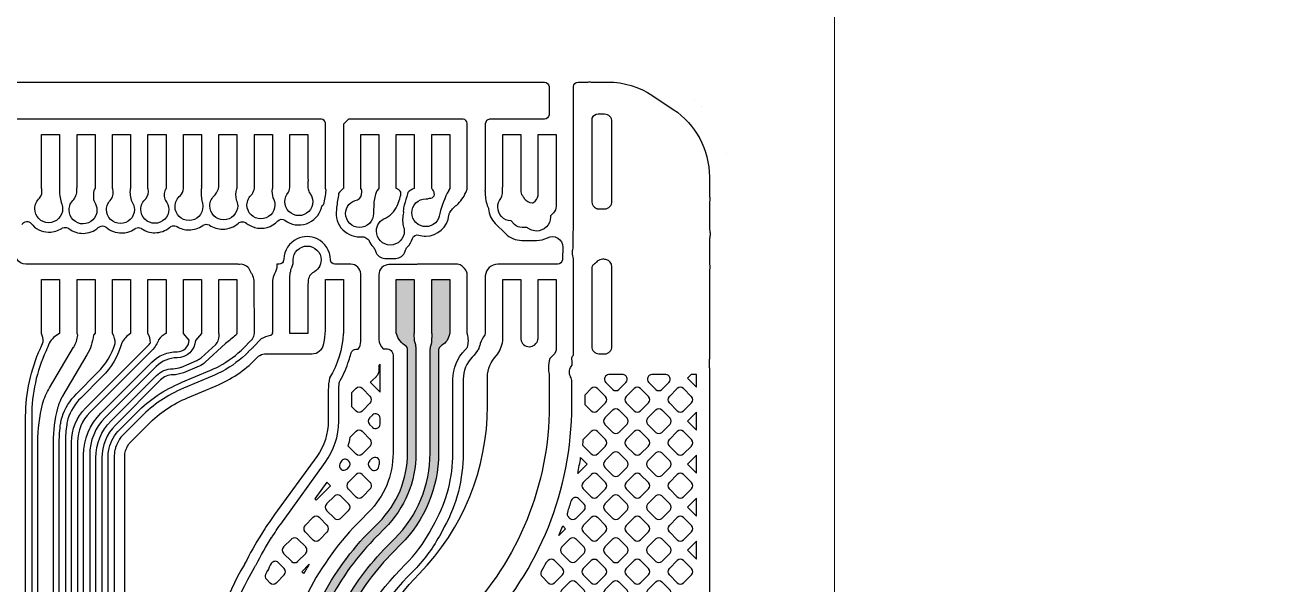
# Model space of a CAD drawing. Extents: x 3807 to 4077, y -466 to -276.
# Drawn here: x 3960.48 to 3972.73, y -310.5 to -304.98 of the extents above; entities that cross this region are included whole.
import ezdxf

# ---------------------------------------------------------------- set-up
doc = ezdxf.new("R2010")
doc.units = 0
doc.layers.add('gbr-dxf', color=7, linetype='Continuous')
doc.layers.add('gbr-outline-dxf', color=2, linetype='Continuous')
doc.layers.add('備註', color=1, linetype='Continuous', lineweight=9)
pattern_1 = [(0, (35.01403, -7.54149), (0, 0.06985), [0.0508, -0.01905]), (90, (35.01403, -7.54149), (-0.06985, 4e-18), [0.0508, -0.01905])]

msp = doc.modelspace()

# ---------------------------------------------------------------- hatches: boundary and pattern name
at = {"layer": '備註', "linetype": 'Continuous'}
h = msp.add_hatch(dxfattribs=at)
h.set_pattern_fill('ANGLE', color=4, scale=0.01, style=0)
h.set_pattern_definition(pattern_1)
h.paths.add_polyline_path([(3954.219, -409.179), (3954.219, -409.179), (3954.041, -409.179), (3954.041, -408.647), (3954.041, -408.646), (3954.142, -408.56), (3954.161, -408.463, -0.011884), (3954.162, -408.462, 0.047835), (3954.17, -408.372), (3954.17, -408.371), (3954.17, -407.389, -0.013493), (3954.17, -407.387, 0.16023), (3953.878, -406.499, -0.011743), (3953.877, -406.497, -0.160569), (3953.568, -405.558, -0.013355), (3953.568, -405.556), (3953.568, -396.039), (3953.568, -396.037, -0.198875), (3956.906, -387.979), (3956.906, -387.979), (3956.906, -387.979), (3956.906, -387.979), (3962.115, -382.77), (3962.115, -382.77), (3962.115, -382.77, 0.081468), (3964.124, -379.973, 0.107635), (3965.232, -374.891), (3965.231, -374.889), (3965.231, -371.493, -0.005329), (3965.231, -371.468, -0.01598), (3965.231, -371.466), (3965.231, -328.716, 0.02287), (3965.207, -328.198, -0.010413), (3965.207, -328.197, 0.017003), (3965.203, -328.164, -0.010657), (3965.203, -328.162, -0.003258), (3965.202, -328.155, -0.030586), (3965.2, -328.15, -0.043208), (3965.195, -328.098, -0.014798), (3965.195, -328.095, 0.022961), (3965.192, -328.051, -0.010581), (3965.192, -328.049, 0.133259), (3964.081, -325.291, -0.011775), (3964.08, -325.29, -0.163384), (3962.913, -321.814), (3962.913, -321.814), (3962.913, -312.404), (3962.913, -312.403, -0.129716), (3963.358, -310.719, -0.010688), (3963.358, -310.718, 0.009413), (3963.398, -310.645, -0.008282), (3963.398, -310.644, -0.077139), (3963.895, -309.965), (3963.895, -309.965), (3963.965, -309.895, -0.024653), (3963.968, -309.892, 0.19899), (3964.252, -309.207), (3964.252, -309.205), (3964.252, -308.182, -0.013626), (3964.252, -308.18, 0.15526), (3964.243, -308.154, -0.047374), (3964.239, -308.152, -0.192505), (3964.143, -308.028), (3964.141, -308.028), (3964.141, -307.495), (3964.319, -307.495), (3964.319, -308.028), (3964.315, -308.028, 0.020922), (3964.315, -308.051), (3964.315, -308.053, 0.077712), (3964.329, -308.137, -0.085172), (3964.33, -308.145, -0.063907), (3964.335, -308.177, -0.01602), (3964.335, -308.18), (3964.335, -309.207, -0.010618), (3964.335, -309.208, -0.197688), (3964.029, -309.948, -0.026109), (3964.026, -309.951), (3963.954, -310.023), (3963.953, -310.024, 0.077044), (3963.472, -310.681, -0.00837), (3963.472, -310.682, -0.009676), (3963.43, -310.76, -0.010876), (3963.429, -310.761, 0.129497), (3962.996, -312.402), (3962.996, -312.403), (3962.996, -321.814, 0.163308), (3964.146, -325.238, -0.011598), (3964.147, -325.24, -0.133268), (3965.274, -328.038, -0.010737), (3965.274, -328.04, -0.024929), (3965.278, -328.096, -0.015908), (3965.278, -328.099, 0.033744), (3965.281, -328.128, -0.058086), (3965.283, -328.138, 0.004537), (3965.284, -328.147, -0.010536), (3965.285, -328.149, -0.017065), (3965.29, -328.187, -0.011298), (3965.29, -328.189, -0.022937), (3965.314, -328.716), (3965.314, -328.716), (3965.314, -371.468, -0.015825), (3965.314, -371.471, 0.004854), (3965.314, -371.491), (3965.314, -371.493), (3965.314, -374.888), (3965.315, -374.889, -0.10765), (3964.2, -380.006, -0.014988), (3964.199, -380.009, -0.081493), (3962.173, -382.829), (3962.173, -382.829), (3962.173, -382.829), (3956.964, -388.038, 0.19891), (3953.651, -396.039), (3953.651, -396.04), (3953.651, -405.558, -0.01346), (3953.651, -405.56, 0.159945), (3953.943, -406.447, -0.011483), (3953.944, -406.448, -0.160175), (3954.253, -407.385, -0.013717), (3954.253, -407.387), (3954.253, -408.372, -0.010663), (3954.253, -408.374, -0.048065), (3954.243, -408.479, -0.012301), (3954.243, -408.481), (3954.223, -408.578, -0.008453), (3954.223, -408.579), (3954.219, -409.179)])
h = msp.add_hatch(dxfattribs=at)
h.set_pattern_fill('ANGLE', color=4, scale=0.01, style=0)
h.set_pattern_definition(pattern_1)
h.paths.add_polyline_path([(3964.558, -308.194), (3964.558, -309.207, -0.016305), (3964.558, -309.209, -0.198398), (3964.184, -310.109), (3964.184, -310.109), (3964.112, -310.181), (3964.112, -310.182, 0.077062), (3963.671, -310.784, -0.008577), (3963.671, -310.785, -0.009589), (3963.625, -310.869), (3963.624, -310.87, 0.129718), (3963.22, -312.403, -0.013487), (3963.22, -312.405), (3963.22, -321.814), (3963.219, -321.815, 0.163227), (3964.324, -325.103, -0.011714), (3964.325, -325.105, -0.133288), (3965.496, -328.012, -0.011579), (3965.497, -328.014, -0.022888), (3965.502, -328.086, -0.047003), (3965.503, -328.093, 0.014638), (3965.506, -328.113, -0.015724), (3965.506, -328.115, -0.01582), (3965.512, -328.165, -0.017779), (3965.513, -328.168, -0.022951), (3965.538, -328.716, -0.01598), (3965.538, -328.719), (3965.538, -371.463, -0.019686), (3965.538, -371.467, -0.017758), (3965.538, -371.469, 0.005313), (3965.538, -371.487, -0.018449), (3965.538, -371.49), (3965.538, -374.888), (3965.538, -374.889, -0.107714), (3964.402, -380.103, -0.014366), (3964.401, -380.105, -0.081576), (3962.332, -382.987), (3962.332, -382.987), (3962.332, -382.987), (3957.123, -388.196), (3957.122, -388.197, 0.198894), (3953.874, -396.039), (3953.874, -396.04), (3953.874, -405.558, -0.013447), (3953.874, -405.56, 0.159762), (3954.122, -406.314, -0.011483), (3954.123, -406.315, -0.160219), (3954.477, -407.385, -0.013731), (3954.477, -407.387), (3954.477, -408.541), (3954.569, -408.646), (3954.569, -408.647), (3954.569, -409.179), (3954.391, -409.179), (3954.391, -408.647), (3954.391, -408.646), (3954.394, -408.588), (3954.394, -407.389, -0.013465), (3954.394, -407.387, 0.16027), (3954.058, -406.366, -0.011743), (3954.056, -406.364, -0.160496), (3953.791, -405.558, -0.013355), (3953.791, -405.556), (3953.791, -396.039), (3953.791, -396.037, -0.198861), (3957.064, -388.138), (3957.064, -388.138), (3962.273, -382.929), (3962.273, -382.929), (3962.273, -382.928, 0.081551), (3964.326, -380.069, 0.107699), (3965.455, -374.891), (3965.455, -374.889), (3965.455, -371.488, -0.014064), (3965.455, -371.486, -0.003369), (3965.455, -371.474, -0.030125), (3965.455, -371.469), (3965.455, -328.716, -0.016022), (3965.455, -328.714, 0.022735), (3965.43, -328.178, -0.015857), (3965.43, -328.176, 0.017511), (3965.424, -328.126, -0.019536), (3965.423, -328.123, -0.009196), (3965.421, -328.108, -0.08322), (3965.419, -328.095, 0.024776), (3965.414, -328.025, -0.009807), (3965.414, -328.023, 0.133281), (3964.259, -325.156, -0.011696), (3964.258, -325.155, -0.163374), (3963.136, -321.814), (3963.137, -321.812), (3963.137, -312.403, -0.013556), (3963.137, -312.401, -0.12949), (3963.551, -310.83), (3963.552, -310.829, 0.009593), (3963.596, -310.747), (3963.597, -310.747, -0.077165), (3964.053, -310.123), (3964.053, -310.123), (3964.125, -310.05), (3964.126, -310.05, 0.1989), (3964.475, -309.207, -0.01598), (3964.475, -309.204), (3964.475, -308.194, -0.043357), (3964.477, -308.172, -0.11098), (3964.479, -308.16, 0.10686), (3964.493, -308.072, -0.135663), (3964.496, -308.058, 0.032048), (3964.494, -308.031), (3964.491, -308.028), (3964.491, -308.027), (3964.491, -307.495), (3964.669, -307.495), (3964.669, -308.027), (3964.669, -308.028), (3964.665, -308.031, -0.241105), (3964.591, -308.142, -0.020161), (3964.584, -308.15), (3964.584, -308.15), (3964.571, -308.162), (3964.571, -308.162, 0.199548), (3964.558, -308.194)])

# ---------------------------------------------------------------- linework, layer by layer
at = {"layer": 'gbr-dxf', "linetype": 'Continuous'}
for points in [[(3957.903, -305.546), (3965.604, -305.546, -0.35684), (3965.649, -305.591), (3965.649, -305.869, -0.35684), (3965.604, -305.914), (3965.065, -305.914, -0.062202), (3965.062, -305.914, 0.390546), (3965.019, -305.957, -0.049243), (3965.019, -305.959), (3965.019, -306.065), (3965.019, -306.065), (3965.019, -306.598), (3965.018, -306.598, -0.005543), (3965.016, -306.62, -0.070971), (3965.017, -306.626, 0.074932), (3965.038, -306.765, -0.138437), (3965.05, -306.789), (3965.05, -306.796, 0.180319), (3965.117, -306.942), (3965.217, -307.041, 0.198845), (3965.379, -307.109), (3965.525, -307.109, 0.122441), (3965.633, -307.082, -0.571004), (3965.783, -307.174), (3965.78, -307.292), (3965.78, -307.299, -0.35684), (3965.735, -307.344), (3965.144, -307.344), (3965.143, -307.344, 0.388736), (3965.019, -307.458), (3965.019, -307.495), (3965.019, -307.495), (3965.019, -308.027), (3965.019, -308.028), (3965.018, -308.029, -0.11859), (3965.014, -308.041, 0.053043), (3964.97, -308.126, -0.030429), (3964.958, -308.161, 0.008296), (3964.954, -308.175, -0.165586), (3964.944, -308.19, -0.073186), (3964.891, -308.261), (3964.891, -308.261), (3964.891, -308.261, 0.19731), (3964.801, -308.477, -0.011554), (3964.801, -308.479), (3964.801, -309.207, -0.014004), (3964.801, -309.21), (3964.801, -309.21, -0.125435), (3964.615, -309.936), (3964.614, -309.937), (3964.566, -310.025, -0.009234), (3964.566, -310.026, -0.071124), (3964.301, -310.378), (3964.301, -310.378), (3964.301, -310.378, 0.19892), (3963.463, -312.404, -0.012229)], [(3964.98, -310.961, 0.19336), (3965.873, -308.739), (3965.873, -308.508), (3965.873, -308.506, 0.103232), (3965.861, -308.453, -0.009592), (3965.86, -308.451, -0.302702), (3965.877, -308.339), (3965.877, -308.296), (3965.876, -308.296, -0.319661), (3965.891, -308.24), (3965.891, -308.028), (3965.891, -308.028), (3965.891, -307.495), (3965.891, -307.495), (3965.891, -307.289, -0.110131), (3965.878, -307.231, -0.083783), (3965.885, -307.186), (3965.891, -306.842, -0.009205), (3965.891, -306.841), (3965.891, -306.598), (3965.891, -306.598), (3965.891, -306.065), (3965.891, -306.065), (3965.891, -305.829, -0.051357), (3965.889, -305.819), (3965.889, -305.591, -0.35684), (3965.934, -305.546), (3966.032, -305.546, -0.028344), (3966.047, -305.545, -0.028348), (3966.063, -305.546), (3966.228, -305.546, -0.148015), (3966.671, -305.681), (3966.874, -305.816, -0.25066), (3967.23, -306.481), (3967.23, -306.667, -0.06174), (3967.234, -306.701, -0.061726), (3967.23, -306.734), (3967.23, -307.002, -0.081363), (3967.237, -307.046, -0.08135), (3967.23, -307.09), (3967.23, -307.338, -0.061362), (3967.234, -307.371, -0.061355), (3967.23, -307.405), (3967.23, -308.278, -0.046734), (3967.227, -308.296), (3967.227, -308.296), (3967.227, -308.348, -0.081267), (3967.23, -308.369), (3967.23, -315.575, -0.089093)], [(3960.451, -306.951, -0.556737), (3960.537, -306.941, 0.219527), (3960.71, -307.027), (3960.717, -307.027, 0.144212), (3960.841, -306.99), (3960.845, -306.987, -0.020277), (3960.849, -306.985), (3960.864, -306.981, -0.110287), (3960.886, -306.981), (3960.904, -306.987, -0.028302), (3960.909, -306.99), (3960.913, -306.993, 0.161729), (3961.051, -307.039, 0.180717), (3961.201, -306.982), (3961.205, -306.979, -0.038005), (3961.212, -306.975), (3961.229, -306.968, -0.136107), (3961.256, -306.968), (3961.273, -306.975, -0.034669), (3961.279, -306.978), (3961.279, -306.979, 0.180316), (3961.43, -307.035, 0.070147), (3961.493, -307.026, 0.080728), (3961.56, -306.994), (3961.564, -306.991, -0.010067), (3961.566, -306.991, -0.016517), (3961.568, -306.989), (3961.585, -306.984, -0.110226), (3961.607, -306.984), (3961.623, -306.989, -0.018692), (3961.627, -306.991), (3961.629, -306.993, 0.150982), (3961.759, -307.033), (3961.759, -307.033, 0.173984), (3961.905, -306.98), (3961.909, -306.977, -0.03416), (3961.915, -306.973), (3961.934, -306.966, -0.114175), (3961.957, -306.965), (3961.971, -306.969, -0.01276), (3961.973, -306.97), (3961.978, -306.973, 0.134609), (3962.095, -307.005, 0.159643), (3962.231, -306.961), (3962.234, -306.959, -0.021472), (3962.237, -306.957), (3962.255, -306.951, -0.113398), (3962.277, -306.95), (3962.294, -306.956, -0.018638), (3962.297, -306.957), (3962.298, -306.958, 0.151321), (3962.428, -306.998), (3962.428, -306.998, 0.186776), (3962.583, -306.938), (3962.584, -306.937, -0.037793), (3962.591, -306.933), (3962.609, -306.926, -0.132623), (3962.635, -306.926), (3962.651, -306.932, -0.008466), (3962.653, -306.932, -0.026555), (3962.657, -306.935), (3962.661, -306.938, 0.097579), (3962.74, -306.979, -0.006938), (3962.742, -306.98, 0.281392), (3962.973, -306.916, -0.384483), (3963.041, -306.91, 0.53158), (3963.402, -306.786), (3963.403, -306.781, -0.184491), (3963.427, -306.754, 0.015528), (3963.449, -306.615, 0.026338), (3963.441, -306.598), (3963.441, -306.598), (3963.441, -306.065), (3963.441, -306.065), (3963.441, -305.95, 0.318371), (3963.403, -305.912), (3957.9, -305.912, -0.359758)], [(3962.219, -306.574), (3962.219, -306.597), (3962.219, -306.598), (3962.217, -306.6, 0.045425), (3962.223, -306.722, -0.099169), (3962.233, -306.775, -0.414225), (3962.096, -306.913, -0.414225), (3961.958, -306.775, -0.233401), (3962.012, -306.666, 0.168242), (3962.041, -306.598), (3962.041, -306.598), (3962.041, -306.597), (3962.041, -306.065), (3962.219, -306.065), (3962.219, -306.57)], [(3962.19, -312.401, -0.131348), (3962.743, -310.336, 0.004959), (3962.756, -310.311), (3962.757, -310.31, -0.022428), (3962.911, -310.04), (3962.912, -310.04), (3962.918, -310.03, -0.010288), (3962.919, -310.028, -0.013388), (3963.024, -309.875, -0.023791), (3963.028, -309.871), (3963.439, -309.301, -0.007393), (3963.44, -309.3, 0.155756), (3963.573, -308.893, -0.028709), (3963.573, -308.885), (3963.573, -308.585), (3963.573, -308.585, -0.037639), (3963.579, -308.515, -0.096046), (3963.587, -308.492, 0.052294), (3963.673, -308.294), (3963.673, -308.294), (3963.673, -308.293, 0.016324), (3963.692, -308.228, -0.145421), (3963.71, -308.197, -0.190665), (3963.753, -308.18), (3963.766, -308.18, 0.158508), (3963.791, -308.106), (3963.791, -308.028), (3963.791, -308.028), (3963.791, -307.495), (3963.791, -307.495), (3963.791, -307.439, 0.395458), (3963.693, -307.343), (3963.536, -307.343, -0.350772), (3963.491, -307.299, 0.285542), (3963.361, -307.094, 0.225943), (3963.163, -307.093, 0.280845), (3963.031, -307.293), (3963.031, -307.298, -0.054937), (3963.028, -307.309, 0.007557), (3963.024, -307.319, -0.234764), (3962.986, -307.343), (3962.963, -307.343, -0.026966), (3962.964, -307.357, -0.157904), (3962.938, -307.438, 0.074865), (3962.919, -307.504), (3962.919, -308.017)], [(3961.299, -321.877), (3961.299, -309.226), (3961.299, -309.225, -0.059358), (3961.307, -309.16, -0.01189), (3961.308, -309.159, -0.135862), (3961.412, -308.974), (3961.412, -308.974), (3961.58, -308.806), (3961.58, -308.806, -0.096538), (3962.015, -308.513, -0.01434), (3962.017, -308.512), (3962.302, -308.392, -0.012411), (3962.303, -308.391, 0.015336), (3962.383, -308.355), (3962.384, -308.355, 0.002088), (3962.394, -308.349, -0.011004), (3962.395, -308.348, 0.072287), (3962.638, -308.167), (3962.638, -308.167), (3962.704, -308.101, -0.023164), (3962.723, -308.08, 0.098226), (3962.741, -308.028), (3962.741, -308.028), (3962.741, -307.782, -0.078316), (3962.738, -307.754), (3962.738, -307.504, 0.067273), (3962.721, -307.445, -0.103209), (3962.694, -307.395, 0.288775), (3962.594, -307.345, -0.131568), (3962.58, -307.343), (3960.485, -307.343, -0.565225), (3960.395, -307.193, 0.014646)], [(3963.361, -312.402, -0.198725), (3964.229, -310.307), (3964.229, -310.307), (3964.23, -310.307, 0.070886), (3964.476, -309.979, -0.00818), (3964.476, -309.978), (3964.525, -309.889, -0.007588), (3964.525, -309.888, 0.125979), (3964.699, -309.208, -0.014467), (3964.7, -309.205), (3964.7, -308.481, -0.01206), (3964.699, -308.479, -0.199107), (3964.82, -308.189), (3964.82, -308.189), (3964.82, -308.189, 0.044916), (3964.843, -308.161, 0.07037), (3964.852, -308.099, -0.020373), (3964.852, -308.097, 0.071997), (3964.844, -308.033, -0.026988), (3964.844, -308.03), (3964.841, -308.028), (3964.841, -308.027), (3964.841, -307.495), (3964.841, -307.495), (3964.841, -307.45), (3964.841, -307.448, 0.1877), (3964.816, -307.389, -0.006379), (3964.815, -307.387), (3964.792, -307.364, 0.179129), (3964.744, -307.344), (3964.351, -307.344, -0.10263), (3964.339, -307.347), (3964.07, -307.347, -0.013874), (3964.069, -307.347, 0.414228), (3963.969, -307.447, -0.018102), (3963.969, -307.448), (3963.969, -307.495), (3963.969, -307.495), (3963.969, -308.028), (3963.969, -308.028), (3963.969, -308.086, 0.212189), (3964.012, -308.178), (3964.043, -308.178, -0.422485), (3964.109, -308.242), (3964.109, -309.205), (3964.109, -309.207, -0.198915), (3963.867, -309.791), (3963.866, -309.791), (3963.866, -309.791, 0.009561), (3963.861, -309.796, -0.008005), (3963.86, -309.797), (3963.794, -309.864), (3963.794, -309.864, 0.07711), (3963.271, -310.578, -0.02107)], [(3960.484, -320.977), (3960.484, -308.845), (3960.484, -308.844, -0.107504), (3960.63, -308.174, -0.010305), (3960.63, -308.173, 0.022597), (3960.656, -308.109, 0.12907), (3960.641, -308.028), (3960.641, -308.028), (3960.641, -308.028), (3960.641, -307.495), (3960.819, -307.495), (3960.819, -308.028), (3960.818, -308.028, 0.147077), (3960.716, -308.121, -0.024913), (3960.685, -308.197, -0.009985), (3960.685, -308.198, 0.10745), (3960.544, -308.843), (3960.544, -308.844), (3960.544, -320.977)], [(3960.604, -320.977), (3960.604, -309.099), (3960.604, -309.099, -0.063204), (3960.652, -308.724, -0.010589), (3960.652, -308.721, -0.070116), (3960.719, -308.563), (3960.719, -308.563), (3960.957, -308.162), (3960.958, -308.161, 0.095667), (3961, -308.044, 0.022891), (3960.991, -308.028), (3960.991, -308.028), (3960.991, -307.495), (3961.169, -307.495), (3961.169, -308.028), (3961.168, -308.028, 0.026995), (3961.153, -308.045, -0.106906), (3961.089, -308.238, -0.006115), (3961.089, -308.239), (3960.85, -308.64), (3960.85, -308.641, 0.071313), (3960.799, -308.762, -0.010285), (3960.798, -308.765, 0.062695), (3960.756, -309.099), (3960.756, -320.975)], [(3960.816, -320.976), (3960.816, -309.099, -0.016293), (3960.816, -309.098, -0.035104), (3960.829, -308.917, -0.010204), (3960.83, -308.917, -0.04181), (3960.844, -308.854, -0.012351), (3960.844, -308.853, -0.118909), (3960.985, -308.622), (3960.986, -308.621), (3961.194, -308.413), (3961.194, -308.413, 0.121175), (3961.368, -308.126, 0.142791), (3961.341, -308.028), (3961.341, -308.028), (3961.341, -307.495), (3961.519, -307.495), (3961.519, -308.028), (3961.518, -308.028, 0.135311), (3961.432, -308.12, -0.12923), (3961.237, -308.455), (3961.236, -308.455), (3961.028, -308.664), (3961.028, -308.664, 0.118431), (3960.901, -308.87), (3960.901, -308.871, 0.041634), (3960.889, -308.924, -0.013018), (3960.889, -308.925, 0.035651), (3960.876, -309.099, -0.015675), (3960.876, -309.101), (3960.876, -320.977)], [(3960.936, -320.976), (3960.936, -309.101, -0.015891), (3960.936, -309.1, -0.198918), (3961.076, -308.763), (3961.076, -308.763), (3961.076, -308.763), (3961.689, -308.15), (3961.689, -308.15), (3961.689, -308.15, 0.050053), (3961.715, -308.118, 0.146543), (3961.691, -308.028), (3961.691, -308.028), (3961.691, -307.495), (3961.869, -307.495), (3961.869, -308.028), (3961.868, -308.028, 0.10521), (3961.796, -308.088, -0.115583), (3961.731, -308.192), (3961.731, -308.192), (3961.731, -308.192), (3961.118, -308.805), (3961.118, -308.805), (3961.118, -308.805, 0.197849), (3960.996, -309.098, -0.015423), (3960.996, -309.1), (3960.996, -320.977)], [(3961.056, -320.977), (3961.056, -309.226, -0.019228), (3961.056, -309.224, -0.197835), (3961.227, -308.813), (3961.227, -308.813), (3961.73, -308.31), (3961.73, -308.309, -0.19864), (3961.978, -308.207), (3961.979, -308.207, 0.389539), (3962.099, -308.094), (3962.041, -308.028), (3962.041, -308.027), (3962.041, -307.495), (3962.219, -307.495), (3962.219, -308.027), (3962.219, -308.028), (3962.159, -308.095, -0.398395), (3961.978, -308.267), (3961.977, -308.267, 0.197557), (3961.773, -308.352), (3961.773, -308.352), (3961.27, -308.855), (3961.269, -308.855, 0.198761), (3961.116, -309.226, -0.018854), (3961.116, -309.228), (3961.116, -320.977, 0.007915)], [(3961.176, -319.443), (3961.176, -309.255, -0.012477), (3961.176, -309.254, -0.198146), (3961.327, -308.889), (3961.328, -308.889), (3961.328, -308.889), (3961.328, -308.889), (3961.774, -308.443), (3961.774, -308.443, -0.19916), (3961.936, -308.375), (3961.938, -308.375, 0.099354), (3962.02, -308.358, -0.010141), (3962.021, -308.358), (3962.173, -308.293), (3962.173, -308.293, 0.084146), (3962.215, -308.267), (3962.215, -308.267), (3962.36, -308.135, 0.213011), (3962.393, -308.029, -0.019721), (3962.393, -308.028), (3962.391, -308.028), (3962.391, -307.495), (3962.569, -307.495), (3962.569, -308.015)], [(3961.462, -321.877), (3961.462, -309.226), (3961.462, -309.226), (3961.462, -309.226, -0.059518), (3961.466, -309.199, -0.136752), (3961.528, -309.089), (3961.695, -308.921, -0.096879), (3962.08, -308.662), (3962.365, -308.542, 0.096881), (3962.753, -308.281), (3962.782, -308.252, -0.161855), (3962.841, -308.228), (3963.307, -308.228, 0.352255), (3963.427, -308.127, -0.018297), (3963.427, -308.126, 0.042885), (3963.441, -307.997), (3963.441, -307.495), (3963.619, -307.495), (3963.619, -308.028), (3963.618, -308.028, -0.124692), (3963.483, -308.465, 0.053062), (3963.47, -308.585), (3963.47, -308.887), (3963.47, -308.887, -0.157735), (3963.357, -309.239), (3962.941, -309.814, 0.013545), (3962.832, -309.973), (3962.832, -309.973, 0.023435), (3962.665, -310.263, -0.007426), (3962.645, -310.299, 0.014256), (3962.642, -310.305, 0.129945), (3962.087, -312.401)], [(3963.398, -310.644, -0.077139), (3963.895, -309.965), (3963.895, -309.965), (3963.965, -309.895, -0.024653), (3963.968, -309.892, 0.19899), (3964.252, -309.207), (3964.252, -309.205), (3964.252, -308.182, -0.013626), (3964.252, -308.18, 0.15526), (3964.243, -308.154, -0.047374), (3964.239, -308.152, -0.192505), (3964.143, -308.028), (3964.141, -308.028), (3964.141, -307.495), (3964.319, -307.495), (3964.319, -308.028), (3964.315, -308.028, 0.020922), (3964.315, -308.051), (3964.315, -308.053, 0.077712), (3964.329, -308.137, -0.085172), (3964.33, -308.145, -0.063907), (3964.335, -308.177, -0.01602), (3964.335, -308.18), (3964.335, -309.207, -0.010618), (3964.335, -309.208, -0.197688), (3964.029, -309.948, -0.026109), (3964.026, -309.951), (3963.954, -310.023), (3963.953, -310.024, 0.077044), (3963.472, -310.681, -0.00837)], [(3963.522, -312.475, -0.194736), (3964.367, -310.397), (3964.368, -310.397, 0.194757), (3965.041, -308.742), (3965.041, -308.739), (3965.041, -308.459, -0.198515), (3965.13, -308.244, 0.133111), (3965.191, -308.099), (3965.191, -308.028), (3965.191, -308.028), (3965.191, -307.495), (3965.369, -307.495), (3965.369, -308.028), (3965.369, -308.028), (3965.369, -308.083, 0.376928), (3965.453, -308.157), (3965.454, -308.157, 0.354674), (3965.537, -308.088, -0.024365), (3965.538, -308.086, 0.041958), (3965.541, -308.051, -0.011105), (3965.541, -308.047), (3965.541, -308.028), (3965.541, -308.028), (3965.541, -307.495), (3965.719, -307.495), (3965.719, -308.028), (3965.719, -308.028), (3965.719, -308.175, -0.196644), (3965.693, -308.237), (3965.692, -308.238), (3965.655, -308.275, 0.067631), (3965.643, -308.367), (3965.643, -308.368, 0.021471), (3965.644, -308.398, -0.050993), (3965.65, -308.459), (3965.65, -308.735), (3965.65, -308.739, -0.19516), (3964.805, -310.821)], [(3963.597, -310.747, -0.077165), (3964.053, -310.123), (3964.053, -310.123), (3964.125, -310.05), (3964.126, -310.05, 0.1989), (3964.475, -309.207, -0.01598), (3964.475, -309.204), (3964.475, -308.194, -0.043357), (3964.477, -308.172, -0.11098), (3964.479, -308.16, 0.10686), (3964.493, -308.072, -0.135663), (3964.496, -308.058, 0.032048), (3964.494, -308.031), (3964.491, -308.028), (3964.491, -308.027), (3964.491, -307.495), (3964.669, -307.495), (3964.669, -308.027), (3964.669, -308.028), (3964.665, -308.031, -0.241105), (3964.591, -308.142, -0.020161), (3964.584, -308.15), (3964.584, -308.15), (3964.571, -308.162), (3964.571, -308.162, 0.199548), (3964.558, -308.194), (3964.558, -308.194), (3964.558, -309.207, -0.016305), (3964.558, -309.209, -0.198398), (3964.184, -310.109), (3964.184, -310.109), (3964.112, -310.181), (3964.112, -310.182, 0.077062), (3963.671, -310.784, -0.008577)], [(3962.569, -308.025), (3962.569, -308.028), (3962.568, -308.028, -0.156219), (3962.559, -308.042, 0.007953), (3962.457, -308.127), (3962.256, -308.311), (3962.255, -308.311, -0.084852), (3962.197, -308.349), (3962.197, -308.349), (3962.043, -308.414, -0.01065), (3962.042, -308.414, -0.099794), (3961.936, -308.435), (3961.935, -308.435, 0.197401), (3961.816, -308.485), (3961.816, -308.485), (3961.816, -308.485), (3961.37, -308.931, 0.198823), (3961.236, -309.255), (3961.236, -309.256), (3961.236, -319.445, -0.014739), (3961.236, -319.446, 0.049776), (3961.238, -319.467, -0.075224), (3961.24, -319.475), (3961.24, -321.877, -0.018854)], [(3962.919, -308.024), (3962.919, -308.028), (3962.918, -308.028, -0.291038), (3962.896, -308.048, 0.094806), (3962.809, -308.081), (3962.729, -308.161), (3962.728, -308.162, -0.121232), (3962.719, -308.171), (3962.681, -308.209), (3962.681, -308.21, -0.072063), (3962.424, -308.401, -0.012066), (3962.423, -308.401, -0.00236), (3962.411, -308.408, -0.013643), (3962.409, -308.409, -0.015427), (3962.325, -308.447, -0.012558), (3962.324, -308.448), (3962.041, -308.567, -0.014787), (3962.04, -308.568, 0.096801), (3961.623, -308.848), (3961.623, -308.848), (3961.455, -309.016), (3961.455, -309.016, 0.136531), (3961.366, -309.174, -0.010272), (3961.365, -309.175, 0.059449), (3961.359, -309.226), (3961.359, -309.228), (3961.359, -321.877)]]:
    msp.add_lwpolyline(points, format="xyb", dxfattribs=at)
for points in [[(3963.55, -306.784, -0.048874), (3963.552, -306.793), (3963.552, -306.803), (3963.551, -306.807, 0.501168), (3963.808, -307.072, -0.12738), (3963.832, -307.078), (3963.861, -307.097, -0.08412), (3963.872, -307.11), (3963.873, -307.113, 0.078807), (3963.913, -307.173, -0.017545), (3963.918, -307.178), (3963.918, -307.179, -0.104514), (3963.937, -307.216, 0.317031), (3964.028, -307.287), (3964.135, -307.287, 0.322502), (3964.228, -307.215, -0.120232), (3964.251, -307.173, 0.107609), (3964.301, -307.089, -0.408277), (3964.364, -307.056, 0.074717), (3964.432, -307.066, 0.382599), (3964.66, -306.861, -0.071234), (3964.67, -306.834, 0.019235), (3964.681, -306.815, -0.057157), (3964.695, -306.797, 0.015447), (3964.703, -306.79), (3964.713, -306.779, -0.08115), (3964.739, -306.76, 0.089423), (3964.827, -306.637, -0.019088), (3964.839, -306.603, 0.012302), (3964.841, -306.562), (3964.841, -306.065), (3964.841, -306.065), (3964.841, -305.952, 0.341341), (3964.802, -305.912), (3963.668, -305.912), (3963.619, -305.961), (3963.619, -306.065), (3963.619, -306.065), (3963.619, -306.598), (3963.618, -306.598, 0.078876), (3963.572, -306.647, -0.014463)], [(3966.069, -306.727, 0.294252), (3966.116, -306.793, -0.096267), (3966.124, -306.798), (3966.196, -306.798, 0.406334), (3966.269, -306.723, -0.014275), (3966.269, -306.722), (3966.269, -305.938, 0.399268), (3966.196, -305.864), (3966.134, -305.864, 0.273176), (3966.069, -305.904), (3966.069, -306.065), (3966.069, -306.065), (3966.069, -306.598), (3966.069, -306.598)], [(3960.574, -306.796, -0.218452), (3960.622, -306.692, 0.220083), (3960.643, -306.6), (3960.641, -306.598), (3960.641, -306.597), (3960.641, -306.065), (3960.819, -306.065), (3960.819, -306.597), (3960.819, -306.598), (3960.818, -306.598, 0.083206), (3960.835, -306.735, -0.115507), (3960.849, -306.796, -0.414225), (3960.711, -306.934, -0.414225)], [(3960.913, -306.809, -0.213285), (3960.959, -306.706, 0.178313), (3960.99, -306.594, -0.07911), (3960.991, -306.585), (3960.991, -306.065), (3961.169, -306.065), (3961.169, -306.597), (3961.169, -306.598), (3961.167, -306.599, -0.050403), (3961.165, -306.604, 0.152092), (3961.153, -306.672, -0.064481), (3961.153, -306.679, 0.112207), (3961.162, -306.728, -0.158158), (3961.188, -306.809, -0.414225), (3961.051, -306.946, -0.414225)], [(3961.282, -306.805, -0.211724), (3961.327, -306.703, 0.254007), (3961.343, -306.6), (3961.341, -306.598), (3961.341, -306.597), (3961.341, -306.065), (3961.519, -306.065), (3961.519, -306.597), (3961.519, -306.598), (3961.516, -306.601, 0.140075), (3961.532, -306.725, -0.155865), (3961.557, -306.805, -0.414225), (3961.42, -306.942, -0.414225)], [(3961.621, -306.803, -0.220892), (3961.67, -306.697, 0.201266), (3961.694, -306.601), (3961.691, -306.598), (3961.691, -306.597), (3961.691, -306.065), (3961.869, -306.065), (3961.869, -306.597), (3961.869, -306.598), (3961.867, -306.599, -0.060316), (3961.865, -306.605, 0.266093), (3961.864, -306.714, -0.177013), (3961.896, -306.803, -0.414225), (3961.759, -306.94, -0.414225)], [(3962.301, -306.768, -0.233202), (3962.355, -306.659, 0.133895), (3962.391, -306.576), (3962.391, -306.065), (3962.569, -306.065), (3962.569, -306.598), (3962.568, -306.598), (3962.564, -306.601, 0.14723), (3962.562, -306.708, -0.113895), (3962.576, -306.768, -0.414225), (3962.438, -306.905, -0.414225)], [(3962.668, -306.759, -0.226251), (3962.719, -306.652, 0.09068), (3962.741, -306.593), (3962.741, -306.065), (3962.919, -306.065), (3962.919, -306.597), (3962.919, -306.598), (3962.917, -306.6, 0.123557), (3962.924, -306.69, -0.132804), (3962.943, -306.759, -0.414225), (3962.805, -306.896, -0.414225)], [(3963.042, -306.726, -0.18662), (3963.078, -306.634, 0.096181), (3963.091, -306.568, -0.014275), (3963.091, -306.567), (3963.091, -306.065), (3963.269, -306.065), (3963.269, -306.5, -0.162994), (3963.271, -306.518, 0.01279), (3963.269, -306.527), (3963.269, -306.59, 0.063349), (3963.283, -306.635, -0.183621), (3963.317, -306.726, -0.414225), (3963.18, -306.864, -0.414225)], [(3963.641, -306.844, -0.371951), (3963.758, -306.708, 0.313708), (3963.801, -306.634, -0.11458), (3963.802, -306.621, 0.053757), (3963.799, -306.607), (3963.791, -306.598), (3963.791, -306.597), (3963.791, -306.065), (3963.969, -306.065), (3963.969, -306.597), (3963.969, -306.598), (3963.949, -306.621, 0.096629), (3963.92, -306.749, -0.152385), (3963.921, -306.765, 0.045983), (3963.915, -306.828, -0.029751), (3963.916, -306.844, -0.414225), (3963.778, -306.981, -0.414225)], [(3963.945, -307.017, -0.324925), (3964.04, -306.886, 0.203283), (3964.158, -306.744, -0.105741), (3964.164, -306.734, 0.014636), (3964.186, -306.661, -0.106861), (3964.186, -306.658, 0.302073), (3964.169, -306.612, -0.109432), (3964.167, -306.61, 0.055182), (3964.142, -306.598), (3964.141, -306.598), (3964.141, -306.597), (3964.141, -306.597), (3964.141, -306.597), (3964.141, -306.065), (3964.319, -306.065), (3964.319, -306.597), (3964.319, -306.597), (3964.319, -306.597), (3964.319, -306.598), (3964.318, -306.598, 0.133415), (3964.255, -306.635, -0.011783), (3964.252, -306.648, -0.011508), (3964.252, -306.649, -0.021251), (3964.218, -306.76, 0.051437), (3964.21, -306.817, -0.165757), (3964.212, -306.835, 0.11352), (3964.209, -306.964, -0.098682), (3964.22, -307.017, -0.414225), (3964.082, -307.154, -0.414225)], [(3964.294, -306.836, -0.414225), (3964.432, -306.698, -0.027666), (3964.447, -306.699, 0.069934), (3964.459, -306.694, -0.21714), (3964.482, -306.692, 0.30007), (3964.518, -306.657, -0.099942), (3964.516, -306.646, 0.162717), (3964.508, -306.618), (3964.501, -306.61), (3964.501, -306.609, -0.073188), (3964.496, -306.603), (3964.491, -306.598), (3964.491, -306.597), (3964.491, -306.065), (3964.669, -306.065), (3964.669, -306.597), (3964.669, -306.598), (3964.66, -306.608, -0.065164), (3964.658, -306.615, 0.055498), (3964.569, -306.843, -0.398559), (3964.432, -306.973, -0.414225)], [(3965.142, -306.779, -0.165642), (3965.171, -306.695, 0.147516), (3965.189, -306.593, -0.13546), (3965.191, -306.578), (3965.191, -306.065), (3965.369, -306.065), (3965.369, -306.598), (3965.369, -306.598), (3965.369, -306.628, 0.151301), (3965.394, -306.678, -0.139418), (3965.401, -306.691, -0.054456), (3965.404, -306.695, 0.246135), (3965.482, -306.737), (3965.483, -306.737, 0.032488), (3965.495, -306.736, 0.234432), (3965.54, -306.665, 0.011399), (3965.541, -306.655), (3965.541, -306.598), (3965.541, -306.598), (3965.541, -306.065), (3965.719, -306.065), (3965.719, -306.598), (3965.718, -306.598), (3965.718, -306.646, -0.010802), (3965.719, -306.65, -0.005156), (3965.718, -306.657), (3965.718, -306.772, -0.205244), (3965.692, -306.837), (3965.662, -306.867, -0.020802), (3965.663, -306.879, -0.414225), (3965.525, -307.016, -0.120601), (3965.462, -307.001, -0.119158), (3965.451, -306.996, 0.038988), (3965.428, -306.98), (3965.382, -306.98, -0.204725), (3965.308, -306.951), (3965.274, -306.917), (3965.272, -306.917, -0.398348)], [(3963.091, -308.028), (3963.091, -307.495), (3963.091, -307.495), (3963.091, -307.48), (3963.091, -307.478, -0.063243), (3963.099, -307.411, -0.154697), (3963.102, -307.395, 0.091519), (3963.125, -307.315, -0.025837), (3963.124, -307.301, -0.414225), (3963.261, -307.164, -0.414225), (3963.399, -307.301, -0.303794), (3963.314, -307.428, 0.264853), (3963.271, -307.524, -0.134782), (3963.269, -307.538), (3963.269, -308.028)], [(3966.069, -307.495), (3966.069, -307.495), (3966.069, -308.028), (3966.069, -308.028), (3966.069, -308.151, -0.023545), (3966.069, -308.153, 0.403328), (3966.141, -308.228), (3966.196, -308.228, 0.406334), (3966.269, -308.153, -0.014275), (3966.269, -308.152), (3966.269, -307.37), (3966.269, -307.369, 0.355104), (3966.21, -307.296, -0.119521), (3966.197, -307.296, 0.042302), (3966.183, -307.294), (3966.175, -307.294, 0.167711), (3966.124, -307.314, -0.093319), (3966.086, -307.348, 0.087217), (3966.069, -307.372)], [(3963.982, -308.605), (3963.982, -308.331), (3963.969, -308.344), (3963.969, -308.39, -0.191558), (3963.944, -308.451, -0.008186), (3963.943, -308.453), (3963.906, -308.489, -0.08171), (3963.883, -308.506)], [(3966.206, -308.507, -0.057065), (3966.208, -308.51), (3966.275, -308.577, -0.05637), (3966.277, -308.579, 0.39114), (3966.338, -308.579, -0.055764), (3966.34, -308.577), (3966.406, -308.51, -0.057001), (3966.408, -308.507, 0.639501), (3966.378, -308.433, -0.055064), (3966.374, -308.432), (3966.24, -308.432, -0.049143), (3966.237, -308.433, 0.63946)], [(3966.63, -308.507, -0.057065), (3966.633, -308.51), (3966.699, -308.577, -0.050033), (3966.701, -308.579, 0.39114), (3966.762, -308.579, -0.055764), (3966.764, -308.577), (3966.83, -308.51, -0.057001), (3966.833, -308.507, 0.639501), (3966.802, -308.433, -0.056442), (3966.798, -308.432), (3966.665, -308.432, -0.054988), (3966.661, -308.433, 0.639504)], [(3963.7, -308.747), (3963.742, -308.789, -0.055973), (3963.744, -308.791, 0.39114), (3963.805, -308.791, -0.05566), (3963.807, -308.789), (3963.883, -308.712, -0.055598), (3963.885, -308.71, 0.391196), (3963.885, -308.65, -0.055764), (3963.883, -308.648), (3963.806, -308.571, -0.052863), (3963.805, -308.569, 0.391218), (3963.744, -308.569, -0.056113), (3963.742, -308.571), (3963.7, -308.613)], [(3966, -308.726), (3966.063, -308.789, -0.05637), (3966.065, -308.791, 0.39114), (3966.125, -308.791, -0.055764), (3966.127, -308.789), (3966.204, -308.712, -0.05577), (3966.206, -308.71, 0.391196), (3966.206, -308.65, -0.05566), (3966.204, -308.648), (3966.127, -308.571, -0.052506), (3966.125, -308.569, 0.391218), (3966.065, -308.569, -0.055384), (3966.063, -308.571), (3966, -308.634)], [(3966.409, -308.71, -0.0561), (3966.41, -308.712), (3966.487, -308.789, -0.05901), (3966.489, -308.791, 0.39114), (3966.55, -308.791, -0.055764), (3966.552, -308.789), (3966.628, -308.712, -0.05577), (3966.63, -308.71, 0.391196), (3966.63, -308.65, -0.05267), (3966.629, -308.648), (3966.552, -308.571, -0.061355), (3966.55, -308.57, 0.391218), (3966.489, -308.57, -0.056153), (3966.487, -308.571), (3966.41, -308.648, -0.055973), (3966.409, -308.65, 0.391162)], [(3966.833, -308.71, -0.058964), (3966.835, -308.712), (3966.911, -308.789, -0.050042), (3966.913, -308.791, 0.390932), (3966.974, -308.791, -0.05566), (3966.976, -308.789), (3967.053, -308.712, -0.055221), (3967.054, -308.71, 0.390908), (3967.054, -308.65, -0.06128), (3967.052, -308.648), (3966.976, -308.571, -0.058294), (3966.974, -308.57, 0.39083), (3966.913, -308.57, -0.056153), (3966.911, -308.571), (3966.835, -308.648, -0.055973), (3966.833, -308.65, 0.390821)], [(3963.876, -308.922, -0.056153), (3963.877, -308.924), (3963.905, -308.952, -0.015287), (3963.906, -308.953, 0.639441), (3963.982, -308.922, -0.010575), (3963.982, -308.921), (3963.982, -308.863, -0.009153), (3963.982, -308.862, 0.639461), (3963.906, -308.831, -0.011006), (3963.905, -308.832), (3963.877, -308.86, -0.05637), (3963.876, -308.862, 0.391162)], [(3966.197, -308.923, -0.0561), (3966.198, -308.925), (3966.275, -309.001, -0.059043), (3966.277, -309.003, 0.39114), (3966.338, -309.003, -0.055883), (3966.34, -309.001), (3966.416, -308.925, -0.05598), (3966.418, -308.922, 0.391196), (3966.418, -308.862, -0.052616), (3966.416, -308.86), (3966.339, -308.783, -0.049454), (3966.338, -308.782, 0.391218), (3966.277, -308.782, -0.056153), (3966.275, -308.783), (3966.198, -308.86, -0.055973), (3966.197, -308.862, 0.391162)], [(3966.621, -308.922, -0.058964), (3966.623, -308.925), (3966.699, -309.001, -0.06172), (3966.701, -309.003, 0.390932), (3966.762, -309.003, -0.05566), (3966.764, -309.001), (3966.84, -308.925, -0.055221), (3966.842, -308.923, 0.390908), (3966.842, -308.862, -0.06128), (3966.84, -308.86), (3966.764, -308.783, -0.058294), (3966.762, -308.782, 0.39083), (3966.701, -308.782, -0.056153), (3966.699, -308.783), (3966.622, -308.86, -0.055973), (3966.621, -308.862, 0.390821)], [(3963.663, -309.134), (3963.742, -309.213, -0.056002), (3963.744, -309.215, 0.391029), (3963.805, -309.215, -0.056153), (3963.807, -309.213), (3963.883, -309.137, -0.056002), (3963.885, -309.135, 0.391196), (3963.885, -309.074, -0.055764), (3963.883, -309.072), (3963.806, -308.995, -0.052863), (3963.805, -308.994, 0.390811), (3963.744, -308.994, -0.056004), (3963.742, -308.995), (3963.684, -309.054, -0.025113)], [(3965.977, -309.128), (3966.063, -309.213, -0.056271), (3966.065, -309.215, 0.391095), (3966.126, -309.215, -0.055883), (3966.128, -309.213), (3966.204, -309.137, -0.05598), (3966.206, -309.135, 0.391196), (3966.206, -309.074, -0.055764), (3966.204, -309.072), (3966.127, -308.995, -0.052608), (3966.126, -308.994, 0.390795), (3966.065, -308.994, -0.055792), (3966.063, -308.995), (3965.983, -309.075, -0.003992)], [(3966.409, -309.135, -0.059211), (3966.41, -309.137), (3966.487, -309.213, -0.061778), (3966.489, -309.215, 0.39114), (3966.55, -309.215, -0.055384), (3966.552, -309.213), (3966.628, -309.137, -0.05561), (3966.63, -309.135, 0.391196), (3966.63, -309.074, -0.049442), (3966.629, -309.072), (3966.552, -308.995, -0.058513), (3966.55, -308.994, 0.391218), (3966.489, -308.994, -0.056153), (3966.487, -308.995), (3966.41, -309.072, -0.055973), (3966.409, -309.074, 0.391162)], [(3966.833, -309.135, -0.061763), (3966.835, -309.137), (3966.911, -309.213, -0.053198), (3966.913, -309.215, 0.390932), (3966.974, -309.215, -0.05566), (3966.976, -309.213), (3967.053, -309.137, -0.055221), (3967.054, -309.135, 0.390908), (3967.054, -309.074, -0.05837), (3967.053, -309.072), (3966.976, -308.995, -0.055369), (3966.974, -308.994, 0.39083), (3966.913, -308.994, -0.056573), (3966.911, -308.995), (3966.835, -309.072, -0.056766), (3966.833, -309.074, 0.390821)], [(3966.197, -309.347, -0.046362), (3966.198, -309.348), (3966.275, -309.426, -0.050042), (3966.277, -309.427, 0.390684), (3966.338, -309.427, -0.055464), (3966.34, -309.425), (3966.416, -309.349, -0.055098), (3966.418, -309.347, 0.390809), (3966.418, -309.286, -0.049442), (3966.416, -309.284), (3966.339, -309.207, -0.046157), (3966.338, -309.206, 0.391218), (3966.277, -309.206, -0.056153), (3966.275, -309.207), (3966.198, -309.284, -0.055973), (3966.197, -309.286, 0.390821)], [(3966.621, -309.347, -0.064774), (3966.623, -309.349), (3966.699, -309.425, -0.056366), (3966.701, -309.427, 0.39114), (3966.762, -309.427, -0.05543), (3966.764, -309.425), (3966.84, -309.349, -0.055221), (3966.842, -309.347, 0.391196), (3966.842, -309.286, -0.055764), (3966.84, -309.284), (3966.764, -309.207, -0.052863), (3966.762, -309.206, 0.391218), (3966.701, -309.206, -0.056631), (3966.699, -309.207), (3966.623, -309.284, -0.056364), (3966.621, -309.286, 0.391162)], [(3963.585, -309.312, 0.846635), (3963.654, -309.365, -0.03228), (3963.659, -309.361), (3963.671, -309.349, -0.05598), (3963.673, -309.347, 0.391071), (3963.673, -309.286, -0.064409), (3963.671, -309.284), (3963.668, -309.281, -0.040112), (3963.666, -309.279, 0.473863), (3963.597, -309.289, -0.035581), (3963.596, -309.291, -0.005287), (3963.587, -309.306, -0.033841)], [(3963.876, -309.347, -0.049862), (3963.877, -309.349), (3963.898, -309.369, 0.501447), (3963.967, -309.348, 0.017874), (3963.976, -309.299, 0.686599), (3963.9, -309.261), (3963.877, -309.284, -0.05598), (3963.876, -309.286, 0.391118)], [(3963.664, -309.559, -0.052738), (3963.665, -309.561), (3963.742, -309.638, -0.056296), (3963.744, -309.639, 0.390652), (3963.805, -309.639, -0.055284), (3963.807, -309.638), (3963.888, -309.556, 0.002624), (3963.891, -309.551, -0.071566), (3963.892, -309.549, 0.314295), (3963.885, -309.498, -0.07161), (3963.884, -309.497), (3963.807, -309.42, -0.064091), (3963.805, -309.418, 0.390953), (3963.744, -309.418, -0.056153), (3963.742, -309.42), (3963.665, -309.496, -0.055973), (3963.664, -309.498, 0.39077)], [(3965.985, -309.559, -0.0533), (3965.986, -309.561), (3966.063, -309.638, -0.056513), (3966.065, -309.639, 0.390932), (3966.125, -309.639, -0.055883), (3966.127, -309.638), (3966.204, -309.561, -0.055598), (3966.206, -309.559, 0.390908), (3966.206, -309.498, -0.055464), (3966.204, -309.496), (3966.128, -309.42, -0.063697), (3966.125, -309.418, 0.39083), (3966.065, -309.418, -0.056153), (3966.063, -309.42), (3965.986, -309.496, -0.055973), (3965.985, -309.498, 0.390821)], [(3966.409, -309.559, -0.0497), (3966.41, -309.561), (3966.487, -309.638, -0.053198), (3966.489, -309.639, 0.390932), (3966.55, -309.639, -0.05566), (3966.552, -309.637), (3966.628, -309.561, -0.055221), (3966.63, -309.559, 0.391196), (3966.63, -309.498, -0.046133), (3966.629, -309.497), (3966.552, -309.42, -0.05577), (3966.55, -309.418, 0.39097), (3966.489, -309.418, -0.056056), (3966.487, -309.419), (3966.41, -309.496, -0.056141), (3966.409, -309.498, 0.390478)], [(3966.833, -309.559, -0.06459), (3966.835, -309.561), (3966.911, -309.638, -0.05637), (3966.913, -309.639, 0.39114), (3966.974, -309.639, -0.055384), (3966.976, -309.638), (3967.053, -309.561, -0.05561), (3967.054, -309.559, 0.391196), (3967.054, -309.498, -0.05566), (3967.053, -309.496), (3966.976, -309.419, -0.052506), (3966.974, -309.418, 0.391218), (3966.913, -309.418, -0.056573), (3966.911, -309.419), (3966.835, -309.496, -0.056766), (3966.833, -309.498, 0.391162)], [(3963.452, -309.771, -0.055723), (3963.453, -309.773), (3963.53, -309.85, -0.059071), (3963.532, -309.851, 0.390636), (3963.592, -309.851, -0.055148), (3963.594, -309.85), (3963.671, -309.773, -0.055526), (3963.673, -309.771, 0.390561), (3963.673, -309.71, -0.052448), (3963.671, -309.709), (3963.595, -309.632, -0.061665), (3963.592, -309.63, 0.390824), (3963.532, -309.63, -0.056056), (3963.53, -309.632), (3963.453, -309.708, -0.055746), (3963.452, -309.71, 0.390459)], [(3965.829, -309.795, 0.262246), (3965.839, -309.837, -0.104298), (3965.841, -309.84), (3965.851, -309.85, -0.058958), (3965.853, -309.851, 0.39114), (3965.913, -309.851, -0.055764), (3965.915, -309.85), (3965.992, -309.773, -0.055615), (3965.994, -309.771, 0.391196), (3965.994, -309.71, -0.052357), (3965.992, -309.708), (3965.942, -309.658, -0.037126), (3965.939, -309.656, 0.542997), (3965.867, -309.675, -0.032211), (3965.865, -309.677, -0.009047), (3965.829, -309.792, -0.103904)], [(3966.197, -309.771, -0.050275), (3966.198, -309.773), (3966.275, -309.85, -0.05346), (3966.277, -309.851, 0.39114), (3966.337, -309.851, -0.055384), (3966.339, -309.85), (3966.416, -309.773, -0.05561), (3966.418, -309.771, 0.391196), (3966.418, -309.71, -0.058572), (3966.416, -309.708), (3966.34, -309.632, -0.055598), (3966.338, -309.63, 0.391218), (3966.277, -309.63, -0.056366), (3966.275, -309.632), (3966.198, -309.708, -0.056366), (3966.197, -309.71, 0.391162)], [(3966.621, -309.771, -0.0561), (3966.623, -309.773), (3966.7, -309.85, -0.046695), (3966.701, -309.851, 0.39114), (3966.762, -309.851, -0.055384), (3966.764, -309.85), (3966.841, -309.773, -0.05561), (3966.842, -309.771, 0.391196), (3966.842, -309.71, -0.05267), (3966.841, -309.709), (3966.764, -309.631, -0.049292), (3966.762, -309.63, 0.391218), (3966.701, -309.63, -0.056573), (3966.699, -309.632), (3966.623, -309.708, -0.056766), (3966.621, -309.71, 0.391162)], [(3963.239, -309.923, 0.390956), (3963.239, -309.983, -0.058746), (3963.241, -309.985), (3963.317, -310.062, -0.061617), (3963.32, -310.063, 0.390799), (3963.38, -310.063, -0.055056), (3963.382, -310.062), (3963.459, -309.985, -0.055526), (3963.461, -309.983, 0.390561), (3963.461, -309.922, -0.049292), (3963.459, -309.921), (3963.382, -309.844, -0.059016), (3963.38, -309.842, 0.390698), (3963.32, -309.842, -0.056086), (3963.318, -309.844), (3963.241, -309.921, -0.055902)], [(3965.985, -309.983, -0.055762), (3965.986, -309.985), (3966.063, -310.062, -0.058946), (3966.065, -310.063, 0.390932), (3966.125, -310.063, -0.055764), (3966.127, -310.062), (3966.204, -309.985, -0.05561), (3966.206, -309.983, 0.391196), (3966.206, -309.922, -0.052312), (3966.204, -309.921), (3966.128, -309.844, -0.061073), (3966.125, -309.842, 0.39097), (3966.065, -309.842, -0.055957), (3966.063, -309.844), (3965.986, -309.921, -0.055902), (3965.985, -309.923, 0.390478)], [(3966.409, -309.983, -0.053195), (3966.41, -309.985), (3966.487, -310.062, -0.056259), (3966.489, -310.063, 0.390809), (3966.55, -310.063, -0.055384), (3966.552, -310.062), (3966.629, -309.985, -0.05561), (3966.63, -309.983, 0.390799), (3966.63, -309.922, -0.055284), (3966.629, -309.92), (3966.552, -309.844, -0.063771), (3966.55, -309.842, 0.390956), (3966.489, -309.842, -0.056631), (3966.487, -309.844), (3966.41, -309.92, -0.056364), (3966.409, -309.922, 0.39097)], [(3966.833, -309.983, -0.056086), (3966.835, -309.985), (3966.912, -310.062, -0.04664), (3966.913, -310.063, 0.390932), (3966.974, -310.063, -0.05566), (3966.976, -310.062), (3967.053, -309.985, -0.055221), (3967.054, -309.983, 0.390908), (3967.054, -309.922, -0.052426), (3967.053, -309.921), (3966.976, -309.844, -0.049039), (3966.974, -309.842, 0.39083), (3966.913, -309.842, -0.056366), (3966.911, -309.844), (3966.835, -309.92, -0.056366), (3966.833, -309.922, 0.390821)], [(3963.027, -310.195, -0.046371), (3963.029, -310.197), (3963.106, -310.274, -0.049696), (3963.108, -310.276, 0.39114), (3963.168, -310.276, -0.055151), (3963.17, -310.274), (3963.247, -310.197, -0.055237), (3963.248, -310.195, 0.391196), (3963.248, -310.135, -0.049652), (3963.247, -310.133), (3963.17, -310.056, -0.046275), (3963.168, -310.054, 0.391218), (3963.108, -310.054, -0.056366), (3963.106, -310.056), (3963.029, -310.133, -0.056366), (3963.027, -310.135, 0.391162)], [(3965.772, -310.135, 0.39083), (3965.772, -310.195, -0.055883), (3965.774, -310.197), (3965.851, -310.274, -0.058925), (3965.853, -310.275, 0.390908), (3965.913, -310.275, -0.055358), (3965.915, -310.274), (3965.992, -310.197, -0.055098), (3965.994, -310.195, 0.390809), (3965.994, -310.135, -0.052947), (3965.992, -310.133), (3965.915, -310.056, -0.049782), (3965.913, -310.054, 0.39097), (3965.853, -310.054, -0.055686), (3965.851, -310.056), (3965.774, -310.133, -0.055746)], [(3966.197, -310.195, -0.052718), (3966.198, -310.197), (3966.275, -310.274, -0.05608), (3966.277, -310.276, 0.390932), (3966.338, -310.276, -0.055764), (3966.34, -310.274), (3966.416, -310.197, -0.05561), (3966.418, -310.195, 0.390799), (3966.418, -310.135, -0.055056), (3966.416, -310.133), (3966.339, -310.056, -0.051941), (3966.338, -310.054, 0.390956), (3966.277, -310.054, -0.056631), (3966.275, -310.056), (3966.198, -310.133, -0.056364), (3966.197, -310.135, 0.390821)], [(3966.621, -310.195, -0.059113), (3966.623, -310.197), (3966.699, -310.274, -0.05029), (3966.701, -310.275, 0.390932), (3966.762, -310.275, -0.05566), (3966.764, -310.274), (3966.84, -310.197, -0.055221), (3966.842, -310.195, 0.390908), (3966.842, -310.134, -0.06128), (3966.84, -310.132), (3966.764, -310.056, -0.058294), (3966.762, -310.054, 0.39083), (3966.701, -310.054, -0.056366), (3966.699, -310.056), (3966.623, -310.133, -0.056366), (3966.621, -310.135, 0.390821)], [(3962.852, -310.4, 0.315949), (3962.859, -310.452), (3962.859, -310.452), (3962.894, -310.486, -0.05284), (3962.896, -310.488, 0.390805), (3962.956, -310.488, -0.054726), (3962.958, -310.486), (3963.035, -310.409, -0.054945), (3963.036, -310.407, 0.390809), (3963.036, -310.347, -0.058735), (3963.035, -310.345), (3962.976, -310.286, 0.465498), (3962.908, -310.296, 0.006232), (3962.869, -310.369, -0.006994), (3962.868, -310.37, -0.004965), (3962.854, -310.398, -0.00806), (3962.853, -310.4, -0.030307)], [(3965.572, -310.375, 0.313754), (3965.579, -310.426, -0.019643), (3965.579, -310.426), (3965.639, -310.486, -0.05294), (3965.641, -310.487, 0.390761), (3965.701, -310.487, -0.055464), (3965.703, -310.486), (3965.78, -310.409, -0.055098), (3965.781, -310.407, 0.390809), (3965.781, -310.347, -0.046401), (3965.78, -310.345), (3965.703, -310.268, -0.055973), (3965.701, -310.267, 0.391017), (3965.641, -310.266, -0.055855), (3965.639, -310.268), (3965.619, -310.287, -0.007426), (3965.572, -310.374, -0.03428)], [(3965.985, -310.407, -0.058726), (3965.986, -310.409), (3966.063, -310.486, -0.06172), (3966.065, -310.488, 0.390597), (3966.125, -310.488, -0.055558), (3966.127, -310.486), (3966.204, -310.409, -0.055526), (3966.206, -310.407, 0.390932), (3966.206, -310.347, -0.049896), (3966.204, -310.345), (3966.127, -310.268, -0.058719), (3966.125, -310.267, 0.391218), (3966.065, -310.267, -0.056631), (3966.063, -310.268), (3965.986, -310.345, -0.056364), (3965.985, -310.347, 0.390821)], [(3966.409, -310.407, -0.055916), (3966.41, -310.409), (3966.487, -310.486, -0.058946), (3966.489, -310.487, 0.390932), (3966.55, -310.487, -0.055764), (3966.552, -310.486), (3966.628, -310.409, -0.05532), (3966.63, -310.407, 0.390908), (3966.63, -310.347, -0.052125), (3966.628, -310.345), (3966.552, -310.268, -0.060918), (3966.55, -310.267, 0.39083), (3966.489, -310.267, -0.05642), (3966.487, -310.268), (3966.41, -310.345, -0.056364), (3966.409, -310.347, 0.390821)], [(3966.833, -310.407, -0.059362), (3966.835, -310.409), (3966.911, -310.486, -0.050456), (3966.913, -310.488, 0.39114), (3966.974, -310.488, -0.055384), (3966.976, -310.486), (3967.053, -310.409, -0.05561), (3967.054, -310.407, 0.391196), (3967.054, -310.347, -0.061318), (3967.053, -310.344), (3966.976, -310.268, -0.058513), (3966.974, -310.266, 0.391218), (3966.913, -310.266, -0.056573), (3966.911, -310.268), (3966.835, -310.345, -0.056766), (3966.833, -310.347, 0.391162)], [(3965.772, -310.559, 0.390956), (3965.772, -310.619, -0.046496), (3965.774, -310.621), (3965.883, -310.73), (3965.992, -310.621, -0.055598), (3965.994, -310.619, 0.390799), (3965.994, -310.559, -0.049478), (3965.992, -310.557), (3965.915, -310.48, -0.045907), (3965.913, -310.479, 0.39062), (3965.853, -310.478, -0.056128), (3965.851, -310.48), (3965.774, -310.557, -0.05608)], [(3966.197, -310.559, 0.39083), (3966.197, -310.62, -0.056153), (3966.198, -310.622), (3966.307, -310.73), (3966.416, -310.621, -0.055598), (3966.418, -310.619, 0.390799), (3966.418, -310.559, -0.052448), (3966.416, -310.557), (3966.339, -310.48, -0.049519), (3966.338, -310.479, 0.390746), (3966.277, -310.479, -0.056544), (3966.275, -310.48), (3966.198, -310.557, -0.056139)], [(3966.621, -310.559, 0.39083), (3966.621, -310.619, -0.0561), (3966.622, -310.621), (3966.731, -310.731), (3966.841, -310.621, -0.055098), (3966.842, -310.619, 0.390809), (3966.842, -310.559, -0.052312), (3966.841, -310.557), (3966.764, -310.48, -0.061073), (3966.762, -310.479, 0.39097), (3966.701, -310.479, -0.056169), (3966.699, -310.48), (3966.622, -310.557, -0.056442)]]:
    msp.add_lwpolyline(points, format="xyb", close=True, dxfattribs=at)
at = {"layer": 'gbr-dxf'}
for points in [[(3962.219, -306.574, 0.038922), (3962.219, -306.57, 25.692725)], [(3962.569, -308.025, 0.09704), (3962.569, -308.015, 10.305078)], [(3962.919, -308.024, 0.069149), (3962.919, -308.017, 14.461487)], [(3965.932, -309.409, 0.011918), (3965.96, -309.252, 83.909556)], [(3965.744, -310.021, 0.007869), (3965.783, -309.923, 127.080439)], [(3963.282, -310.303, 0.008903), (3963.227, -310.395, 112.321215)]]:
    msp.add_lwpolyline(points, format="xyb", dxfattribs=at)
at = {"layer": 'gbr-dxf', "linetype": 'Continuous'}
for points in [[(3967.103, -308.557), (3967.103, -308.432), (3967.05, -308.432), (3967.014, -308.468)], [(3963.338, -309.658), (3963.35, -309.67), (3963.491, -309.529), (3963.456, -309.494)]]:
    msp.add_lwpolyline(points, close=True, dxfattribs=at)
at = {"layer": 'gbr-dxf'}
for points in [[(3967.103, -308.981), (3967.103, -308.803), (3967.014, -308.892)], [(3967.103, -309.405), (3967.103, -309.228), (3967.014, -309.316)], [(3967.103, -309.829), (3967.103, -309.652), (3967.014, -309.741)], [(3967.103, -310.253), (3967.103, -310.076), (3967.014, -310.165)]]:
    msp.add_lwpolyline(points, close=True, dxfattribs=at)
at = {"layer": 'gbr-dxf', "linetype": 'Continuous'}
for points in [[(3965.932, -309.409), (3966.024, -309.316), (3965.96, -309.252)], [(3965.744, -310.021), (3965.812, -309.953), (3965.783, -309.923)]]:
    msp.add_lwpolyline(points, dxfattribs=at)
at = {"layer": 'gbr-dxf'}
msp.add_lwpolyline([(3963.282, -310.303), (3963.209, -310.377), (3963.227, -310.395)], dxfattribs=at)
at = {"layer": 'gbr-outline-dxf', "linetype": 'Continuous', "const_width": 0.000025}
msp.add_lwpolyline([(3946.03, -410.193), (3946.03, -393.123, -0.154617), (3947.854, -387.365), (3953.606, -379.199, 0.154617), (3955.43, -373.44), (3955.43, -322.285, -0.021814), (3955.468, -321.414), (3956.092, -314.282, 0.02121), (3956.13, -313.435), (3956.13, -305.846, -0.414218), (3956.63, -305.346), (3966.227, -305.346, -0.147965), (3966.782, -305.514), (3966.985, -305.649, -0.250644), (3967.43, -306.481), (3967.43, -320.266, 0.256384), (3968.819, -322.796), (3970.415, -323.812, -0.256388), (3972.73, -328.03), (3972.73, -377.498, -0.207998), (3969.55, -384.811), (3958.92, -394.724, 0.207969), (3957.33, -398.38)], format="xyb", dxfattribs=at)
at = {"layer": '備註', "color": 1, "linetype": 'Continuous'}
msp.add_lwpolyline([(3955.064, -304.618), (3968.465, -304.618), (3968.465, -311.6), (3955.064, -311.6)], close=True, dxfattribs=at)

doc.saveas('drawing.dxf')
